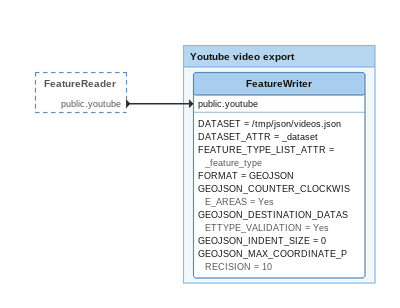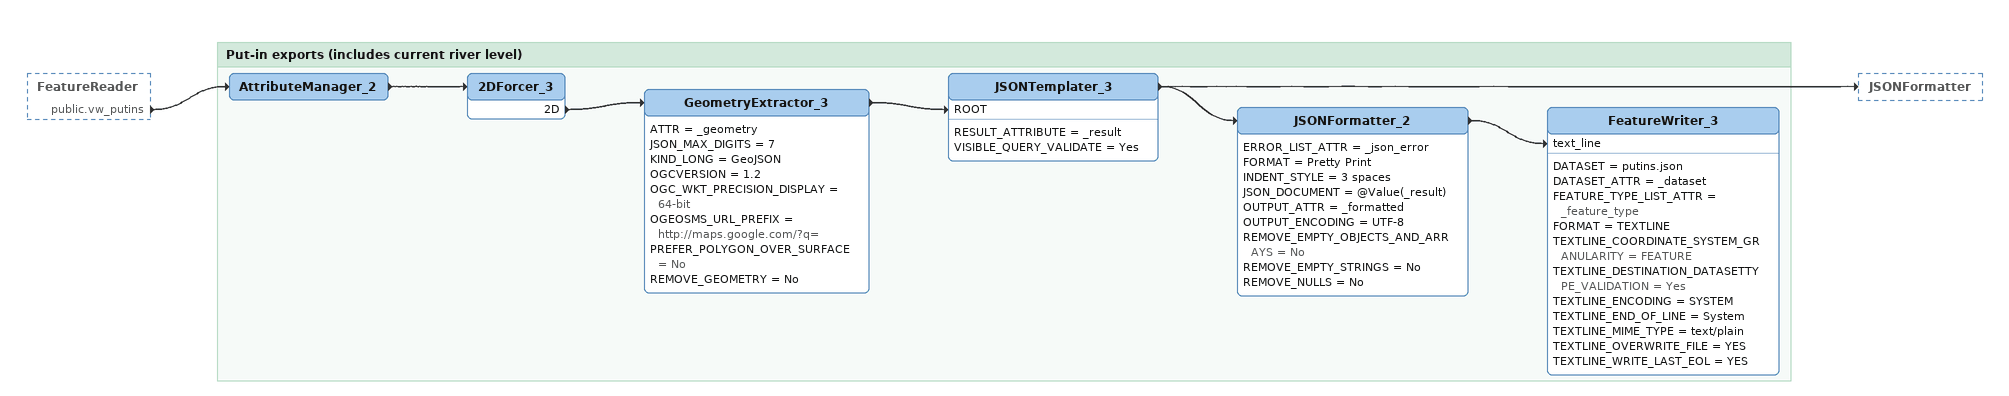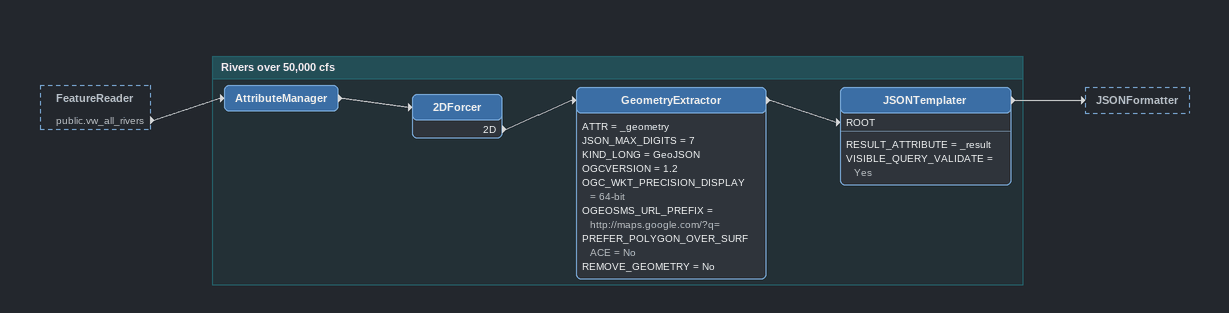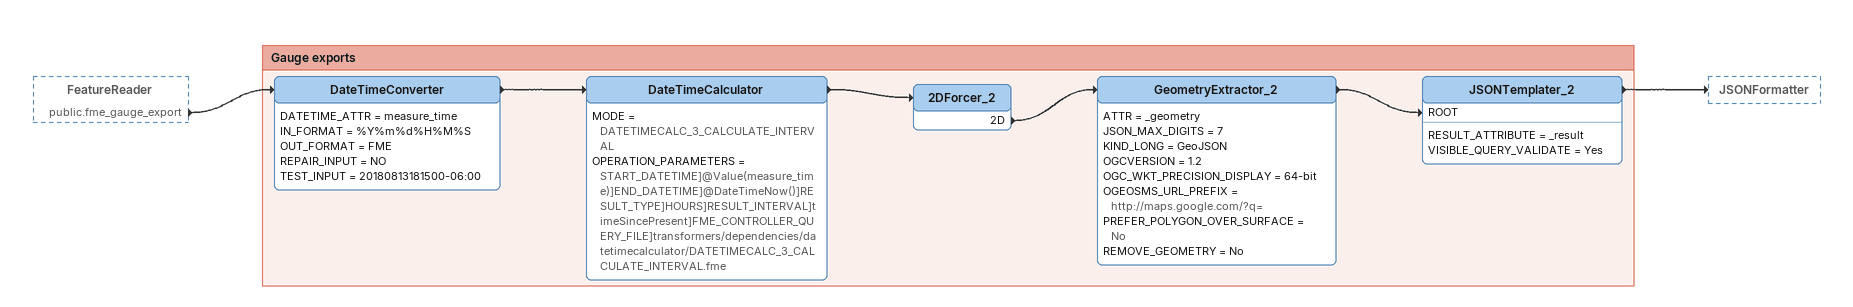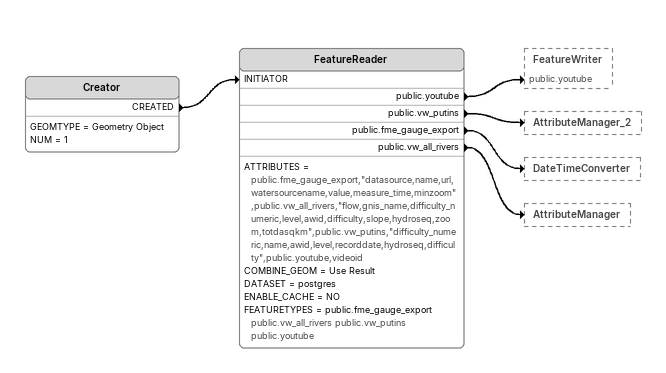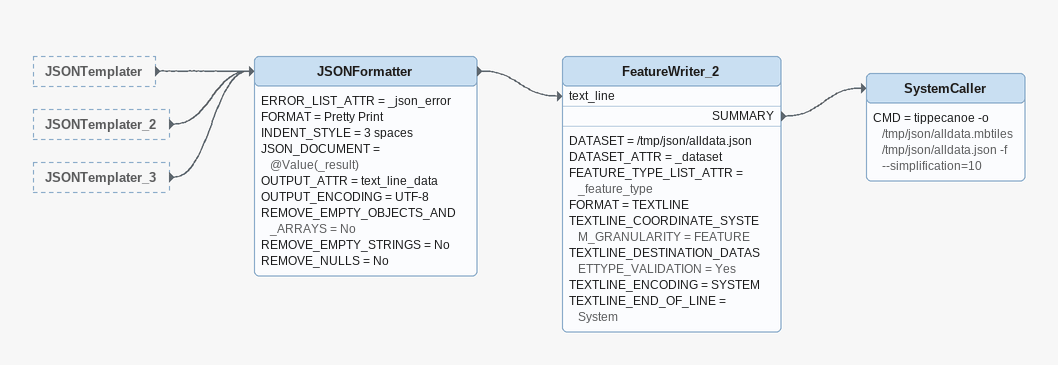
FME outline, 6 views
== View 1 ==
FeatureReader [outside]
    public.youtube -> FeatureWriter [public.youtube]

Bookmark: Youtube video export
FeatureWriter
    DATASET = /tmp/json/videos.json
    DATASET_ATTR = _dataset
    FEATURE_TYPE_LIST_ATTR = _feature_type
    FORMAT = GEOJSON
    GEOJSON_COUNTER_CLOCKWISE_AREAS = Yes
    GEOJSON_DESTINATION_DATASETTYPE_VALIDATION = Yes
    GEOJSON_INDENT_SIZE = 0
    GEOJSON_MAX_COORDINATE_PRECISION = 10

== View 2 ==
FeatureReader [outside]
    public.vw_putins -> AttributeManager_2

Bookmark: Put-in exports (includes current river level)
AttributeManager_2
    -> 2DForcer_3
2DForcer_3
    2D -> GeometryExtractor_3
GeometryExtractor_3
    ATTR = _geometry
    JSON_MAX_DIGITS = 7
    KIND_LONG = GeoJSON
    OGCVERSION = 1.2
    OGC_WKT_PRECISION_DISPLAY = 64-bit
    OGEOSMS_URL_PREFIX = http://maps.google.com/?q=
    PREFER_POLYGON_OVER_SURFACE = No
    REMOVE_GEOMETRY = No
    -> JSONTemplater_3 [ROOT]
JSONTemplater_3
    RESULT_ATTRIBUTE = _result
    VISIBLE_QUERY_VALIDATE = Yes
    -> JSONFormatter
    -> JSONFormatter_2
JSONFormatter_2
    ERROR_LIST_ATTR = _json_error
    FORMAT = Pretty Print
    INDENT_STYLE = 3 spaces
    JSON_DOCUMENT = @Value(_result)
    OUTPUT_ATTR = _formatted
    OUTPUT_ENCODING = UTF-8
    REMOVE_EMPTY_OBJECTS_AND_ARRAYS = No
    REMOVE_EMPTY_STRINGS = No
    REMOVE_NULLS = No
    -> FeatureWriter_3 [text_line]
FeatureWriter_3
    DATASET = putins.json
    DATASET_ATTR = _dataset
    FEATURE_TYPE_LIST_ATTR = _feature_type
    FORMAT = TEXTLINE
    TEXTLINE_COORDINATE_SYSTEM_GRANULARITY = FEATURE
    TEXTLINE_DESTINATION_DATASETTYPE_VALIDATION = Yes
    TEXTLINE_ENCODING = SYSTEM
    TEXTLINE_END_OF_LINE = System
    TEXTLINE_MIME_TYPE = text/plain
    TEXTLINE_OVERWRITE_FILE = YES
    TEXTLINE_WRITE_LAST_EOL = YES

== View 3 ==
FeatureReader [outside]
    public.vw_all_rivers -> AttributeManager

Bookmark: Rivers over 50,000 cfs
AttributeManager
    -> 2DForcer
2DForcer
    2D -> GeometryExtractor
GeometryExtractor
    ATTR = _geometry
    JSON_MAX_DIGITS = 7
    KIND_LONG = GeoJSON
    OGCVERSION = 1.2
    OGC_WKT_PRECISION_DISPLAY = 64-bit
    OGEOSMS_URL_PREFIX = http://maps.google.com/?q=
    PREFER_POLYGON_OVER_SURFACE = No
    REMOVE_GEOMETRY = No
    -> JSONTemplater [ROOT]
JSONTemplater
    RESULT_ATTRIBUTE = _result
    VISIBLE_QUERY_VALIDATE = Yes
    -> JSONFormatter

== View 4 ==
FeatureReader [outside]
    public.fme_gauge_export -> DateTimeConverter

Bookmark: Gauge exports
DateTimeConverter
    DATETIME_ATTR = measure_time
    IN_FORMAT = %Y%m%d%H%M%S
    OUT_FORMAT = FME
    REPAIR_INPUT = NO
    TEST_INPUT = 20180813181500-06:00
    -> DateTimeCalculator
DateTimeCalculator
    MODE = DATETIMECALC_3_CALCULATE_INTERVAL
    OPERATION_PARAMETERS = START_DATETIME]@Value(measure_time)]END_DATETIME]@DateTimeNow()]RESULT_TYPE]HOURS]RESULT_INTERVAL]timeSincePresent]FME_CONTROLLER_QUERY_FILE]transformers/dependencies/datetimecalculator/DATETIMECALC_3_CALCULATE_INTERVAL.fme
    -> 2DForcer_2
2DForcer_2
    2D -> GeometryExtractor_2
GeometryExtractor_2
    ATTR = _geometry
    JSON_MAX_DIGITS = 7
    KIND_LONG = GeoJSON
    OGCVERSION = 1.2
    OGC_WKT_PRECISION_DISPLAY = 64-bit
    OGEOSMS_URL_PREFIX = http://maps.google.com/?q=
    PREFER_POLYGON_OVER_SURFACE = No
    REMOVE_GEOMETRY = No
    -> JSONTemplater_2 [ROOT]
JSONTemplater_2
    RESULT_ATTRIBUTE = _result
    VISIBLE_QUERY_VALIDATE = Yes
    -> JSONFormatter

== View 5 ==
Creator
    GEOMTYPE = Geometry Object
    NUM = 1
    CREATED -> FeatureReader [INITIATOR]
FeatureReader
    ATTRIBUTES = public.fme_gauge_export,"datasource,name,url,watersourcename,value,measure_time,minzoom",public.vw_all_rivers,"flow,gnis_name,difficulty_numeric,level,awid,difficulty,slope,hydroseq,zoom,totdasqkm",public.vw_putins,"difficulty_numeric,name,awid,level,recorddate,hydroseq,difficulty",public.youtube,videoid
    COMBINE_GEOM = Use Result
    DATASET = postgres
    ENABLE_CACHE = NO
    FEATURETYPES = public.fme_gauge_export public.vw_all_rivers public.vw_putins public.youtube
    public.youtube -> FeatureWriter [public.youtube]
    public.vw_putins -> AttributeManager_2
    public.fme_gauge_export -> DateTimeConverter
    public.vw_all_rivers -> AttributeManager

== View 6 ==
JSONTemplater [outside]
    -> JSONFormatter
JSONTemplater_2 [outside]
    -> JSONFormatter
JSONTemplater_3 [outside]
    -> JSONFormatter
JSONFormatter
    ERROR_LIST_ATTR = _json_error
    FORMAT = Pretty Print
    INDENT_STYLE = 3 spaces
    JSON_DOCUMENT = @Value(_result)
    OUTPUT_ATTR = text_line_data
    OUTPUT_ENCODING = UTF-8
    REMOVE_EMPTY_OBJECTS_AND_ARRAYS = No
    REMOVE_EMPTY_STRINGS = No
    REMOVE_NULLS = No
    -> FeatureWriter_2 [text_line]
FeatureWriter_2
    DATASET = /tmp/json/alldata.json
    DATASET_ATTR = _dataset
    FEATURE_TYPE_LIST_ATTR = _feature_type
    FORMAT = TEXTLINE
    TEXTLINE_COORDINATE_SYSTEM_GRANULARITY = FEATURE
    TEXTLINE_DESTINATION_DATASETTYPE_VALIDATION = Yes
    TEXTLINE_ENCODING = SYSTEM
    TEXTLINE_END_OF_LINE = System
    SUMMARY -> SystemCaller
SystemCaller
    CMD = tippecanoe -o /tmp/json/alldata.mbtiles /tmp/json/alldata.json -f --simplification=10
